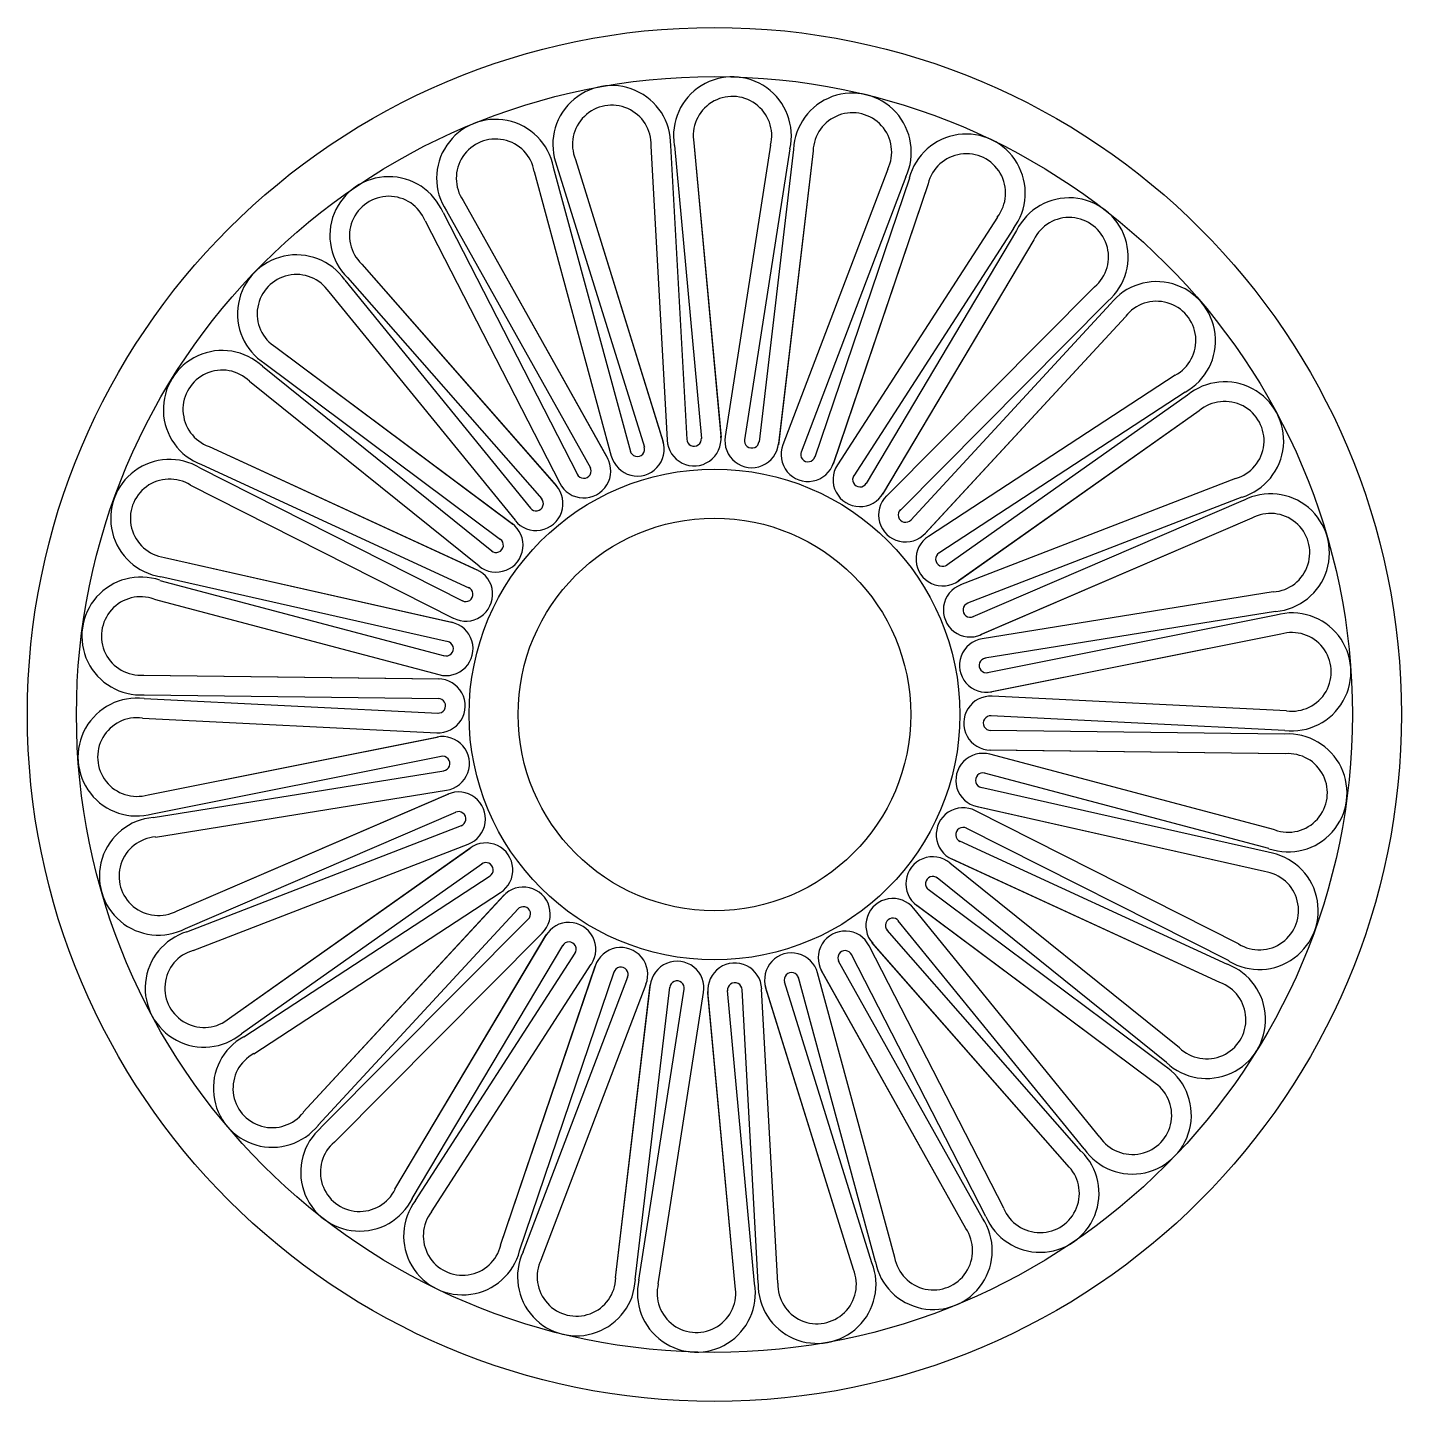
# Model space of a CAD drawing. Header units: millimetres. Extents: x 667 to 4200, y 451 to 2764.
# Drawn here: x 1950 to 2950, y 491 to 1491 of the extents above; entities that cross this region are included whole.
import ezdxf

# ---------------------------------------------------------------- set-up
doc = ezdxf.new("R2010")
doc.units = ezdxf.units.MM
doc.layers.add('cad-block.com', color=250, linetype='Continuous')

# ---------------------------------------------------------------- blocks, each defined once
blk = doc.blocks.new('deco5_cad-block.com')
at = {"color": 0}
for p, q in [((-46.2, 413.8), (-34.3, 199.6)), ((-31.9, 414), (-20.1, 200.1)), ((-29.1, 414.2), (-9.5, 200.8)), ((-29.1, 414.2), (-9.5, 200.8)), ((-15, 416.1), (4.7, 202.5)), ((-15, 416.1), (4.8, 201.6)), ((40.9, 414.3), (7.9, 202.4)), ((54.9, 411.6), (22, 199.9)), ((57.6, 411.2), (32.5, 198.4)), ((57.6, 411.2), (32.5, 198.4)), ((71.9, 410.1), (46.6, 196.2)), ((71.9, 410.1), (46.7, 197.1)), ((-101.1, 403.9), (-37.5, 199.1)), ((-101.1, 403.9), (-37.2, 198.2)), ((-131.2, 395.1), (-75.1, 188.1)), ((-117.3, 398.3), (-61.2, 191.5)), ((-114.6, 399.1), (-51, 194.5)), ((-114.6, 399.1), (-51, 194.5)), ((126.1, 396.8), (49.8, 196.3)), ((139.3, 391.2), (63.1, 190.9)), ((141.9, 390.3), (73, 187.3)), ((141.9, 390.3), (73, 187.3)), ((155.6, 386.2), (86.4, 182.2)), ((155.6, 386.2), (86.7, 183.1)), ((-182.9, 374), (-78.1, 186.9)), ((-182.9, 374), (-77.6, 186.1)), ((-197.5, 365.3), (-99.7, 174.6)), ((-195.1, 366.6), (-90.3, 179.6)), ((-195.1, 366.6), (-90.3, 179.6)), ((205.9, 361.9), (89.6, 181.7)), ((-210.5, 359.2), (-112.6, 168.4)), ((217.6, 353.7), (101.4, 173.6)), ((219.9, 352.2), (110.4, 168.1)), ((219.9, 352.2), (110.4, 168.1)), ((232.5, 345.4), (122.4, 160.3)), ((232.5, 345.4), (122.8, 161.1)), ((-256.7, 327.8), (-115.2, 166.6)), ((-256.7, 327.8), (-114.6, 165.9)), ((-269.1, 316.2), (-133.8, 150.1)), ((-267, 318), (-125.7, 156.9)), ((-267, 318), (-125.7, 156.9)), ((276.6, 311.2), (125.4, 159.1)), ((-280.6, 307.6), (-145.1, 141.3)), ((286.4, 300.7), (135.3, 148.8)), ((288.3, 298.8), (142.9, 141.4)), ((288.3, 298.8), (142.9, 141.4)), ((299.2, 289.5), (153, 131.3)), ((299.2, 289.5), (153.6, 132)), ((-319.2, 267.3), (-146.6, 138.5)), ((-319.2, 267.3), (-147.3, 139)), ((-329, 253.4), (-162.1, 119)), ((-327.3, 255.5), (-155.6, 127.4)), ((-327.3, 255.5), (-155.6, 127.4)), ((-338.4, 242.6), (-171.3, 108.1)), ((335.3, 246.9), (155.7, 129.6)), ((342.6, 234.6), (163.2, 117.4)), ((344.2, 232.3), (169.2, 108.6)), ((344.2, 232.3), (169.2, 108.6)), ((352.9, 221), (177, 96.6)), ((352.9, 221), (177.7, 97.2)), ((-367.8, 195.1), (-173, 105.3)), ((-367.8, 195.1), (-172.2, 105)), ((-373.3, 181.9), (-178.7, 92.2)), ((-373.3, 181.9), (-178.7, 92.2)), ((-374.5, 179.4), (-183.3, 82.7)), ((379.3, 171.8), (179.2, 94.3)), ((-381.4, 166.9), (-190.1, 70.1)), ((383.9, 158.2), (184.1, 80.9)), ((384.9, 155.7), (188.1, 71.1)), ((384.9, 155.7), (188.1, 71.1)), ((391.1, 142.8), (193.2, 57.7)), ((391.1, 142.8), (194.1, 58.1)), ((-400.3, 114.3), (-191.1, 67.1)), ((-400.3, 114.3), (-190.3, 66.9)), ((-403, 100.3), (-193.9, 53.1)), ((-403, 100.3), (-193.9, 53.1)), ((-403.6, 97.6), (-196.5, 42.7)), ((-407.8, 84), (-200.5, 29)), ((406.7, 89.2), (194.9, 55)), ((408.4, 75), (196.9, 40.9)), ((408.9, 72.3), (198.8, 30.4)), ((408.9, 72.3), (198.8, 30.4)), ((412.2, 58.4), (201, 16.3)), ((412.2, 58.4), (201.9, 16.5)), ((-415.4, 28.6), (-200.9, 25.9)), ((-415.4, 28.6), (-200, 25.9)), ((-415.1, 11.6), (-201.1, 1)), ((-415, 14.3), (-200.7, 11.6)), ((-415, 14.3), (-200.7, 11.6)), ((416.3, 2.7), (202.1, 13.3)), ((-416.3, -2.7), (-202.1, -13.3)), ((415.1, -11.6), (201.1, -1)), ((-412.2, -58.4), (-201, -16.3)), ((-412.2, -58.4), (-201.9, -16.5)), ((415, -14.3), (200.7, -11.6)), ((415, -14.3), (200.7, -11.6)), ((415.4, -28.6), (200, -25.9)), ((407.8, -84), (200.5, -29)), ((415.4, -28.6), (200.9, -25.9)), ((-408.9, -72.3), (-198.8, -30.4)), ((-408.9, -72.3), (-198.8, -30.4)), ((-408.4, -75), (-196.9, -40.9)), ((403.6, -97.6), (196.5, -42.7)), ((-406.7, -89.2), (-194.9, -55)), ((-391.1, -142.8), (-193.2, -57.7)), ((-391.1, -142.8), (-194.1, -58.1)), ((403, -100.3), (193.9, -53.1)), ((403, -100.3), (193.9, -53.1)), ((400.3, -114.3), (190.3, -66.9)), ((400.3, -114.3), (191.1, -67.1)), ((-384.9, -155.7), (-188.1, -71.1)), ((-384.9, -155.7), (-188.1, -71.1)), ((381.4, -166.9), (190.1, -70.1)), ((-383.9, -158.2), (-184.1, -80.9)), ((374.5, -179.4), (183.3, -82.7)), ((-379.3, -171.8), (-179.2, -94.3)), ((-352.9, -221), (-177, -96.6)), ((-352.9, -221), (-177.7, -97.2)), ((373.3, -181.9), (178.7, -92.2)), ((373.3, -181.9), (178.7, -92.2)), ((-344.2, -232.3), (-169.2, -108.6)), ((-344.2, -232.3), (-169.2, -108.6)), ((338.4, -242.6), (171.3, -108.1)), ((367.8, -195.1), (172.2, -105)), ((367.8, -195.1), (173, -105.3)), ((-342.6, -234.6), (-163.2, -117.4)), ((329, -253.4), (162.1, -119)), ((-335.3, -246.9), (-155.7, -129.6)), ((327.3, -255.5), (155.6, -127.4)), ((327.3, -255.5), (155.6, -127.4)), ((-299.2, -289.5), (-153, -131.3)), ((-299.2, -289.5), (-153.6, -132)), ((319.2, -267.3), (146.6, -138.5)), ((319.2, -267.3), (147.3, -139)), ((-288.3, -298.8), (-142.9, -141.4)), ((-288.3, -298.8), (-142.9, -141.4)), ((-286.4, -300.7), (-135.3, -148.8)), ((280.6, -307.6), (145.1, -141.3)), ((-276.6, -311.2), (-125.4, -159.1)), ((267, -318), (125.7, -156.9)), ((267, -318), (125.7, -156.9)), ((269.1, -316.2), (133.8, -150.1)), ((-232.5, -345.4), (-122.4, -160.3)), ((-232.5, -345.4), (-122.8, -161.1)), ((-219.9, -352.2), (-110.4, -168.1)), ((-219.9, -352.2), (-110.4, -168.1)), ((210.5, -359.2), (112.6, -168.4)), ((256.7, -327.8), (114.6, -165.9)), ((256.7, -327.8), (115.2, -166.6)), ((-217.6, -353.7), (-101.4, -173.6)), ((195.1, -366.6), (90.3, -179.6)), ((195.1, -366.6), (90.3, -179.6)), ((197.5, -365.3), (99.7, -174.6)), ((-205.9, -361.9), (-89.6, -181.7)), ((-155.6, -386.2), (-86.4, -182.2)), ((-155.6, -386.2), (-86.7, -183.1)), ((-141.9, -390.3), (-73, -187.3)), ((-141.9, -390.3), (-73, -187.3)), ((131.2, -395.1), (75.1, -188.1)), ((182.9, -374), (77.6, -186.1)), ((182.9, -374), (78.1, -186.9)), ((-139.3, -391.2), (-63.1, -190.9)), ((-126.1, -396.8), (-49.8, -196.3)), ((-71.9, -410.1), (-46.6, -196.2)), ((-71.9, -410.1), (-46.7, -197.1)), ((-57.6, -411.2), (-32.5, -198.4)), ((-57.6, -411.2), (-32.5, -198.4)), ((-54.9, -411.6), (-22, -199.9)), ((46.2, -413.8), (34.3, -199.6)), ((101.1, -403.9), (37.2, -198.2)), ((101.1, -403.9), (37.5, -199.1)), ((114.6, -399.1), (51, -194.5)), ((114.6, -399.1), (51, -194.5)), ((117.3, -398.3), (61.2, -191.5)), ((-40.9, -414.3), (-7.9, -202.4)), ((15, -416.1), (-4.8, -201.6)), ((15, -416.1), (-4.7, -202.5)), ((29.1, -414.2), (9.5, -200.8)), ((29.1, -414.2), (9.5, -200.8)), ((31.9, -414), (20.1, -200.1))]:
    blk.add_line(p, q, dxfattribs=at)
for radius in [500, 464.3, 178.6, 142.9]:
    blk.add_circle((0, 0), radius, dxfattribs=at)
for centre, radius, start, end in [((13.1, 421.2), 42.9, 347.022, 189.4031), ((-74.7, 414.8), 42.9, 359.022, 201.4031), ((100.4, 409.3), 42.9, 335.022, 177.4031), ((-74.7, 414.8), 28.6, 358.05, 202.3751), ((13.1, 421.2), 28.6, 346.05, 190.3751), ((-159.3, 390.2), 42.9, 11.022, 213.4031), ((100.4, 409.3), 28.6, 334.05, 178.3751), ((183.3, 379.5), 42.9, 323.022, 165.4031), ((-159.3, 390.2), 28.6, 10.05, 214.3751), ((183.3, 379.5), 28.6, 322.05, 166.3751), ((-237, 348.5), 42.9, 23.022, 225.4031), ((-237, 348.5), 28.6, 22.05, 226.3751), ((258.2, 333.1), 42.9, 311.022, 153.4031), ((258.2, 333.1), 28.6, 310.05, 154.3751), ((-304.2, 291.6), 42.9, 35.022, 237.4031), ((-304.2, 291.6), 28.6, 34.05, 238.3751), ((321.8, 272.1), 42.9, 299.022, 141.4031), ((321.8, 272.1), 28.6, 298.05, 142.3751), ((-358.2, 222), 42.9, 47.022, 249.4031), ((-358.2, 222), 28.6, 46.05, 250.3751), ((371.4, 199.2), 42.9, 287.022, 129.4031), ((371.4, 199.2), 28.6, 286.05, 130.3751), ((-14.8, 200.5), 19.6, 182.6391, 5.786), ((-14.8, 200.5), 5.31, 181.3513, 7.0737), ((27.2, 199.2), 19.6, 170.6391, 353.786), ((27.2, 199.2), 5.31, 169.3513, 355.0737), ((-56.1, 193.1), 19.6, 194.6391, 17.786), ((-56.1, 193.1), 5.31, 193.3513, 19.0737), ((68.1, 189.2), 19.6, 158.6391, 341.786), ((68.1, 189.2), 5.31, 157.3513, 343.0737), ((-396.5, 142.7), 42.9, 59.022, 261.4031), ((-95.1, 177.2), 19.6, 206.6391, 29.786), ((105.9, 170.9), 19.6, 146.6391, 329.786), ((-396.5, 142.7), 28.6, 58.05, 262.3751), ((-95.1, 177.2), 5.31, 205.3513, 31.0737), ((105.9, 170.9), 5.31, 145.3513, 331.0737), ((-129.8, 153.5), 19.6, 218.6391, 41.786), ((404.7, 117.7), 42.9, 275.022, 117.4031), ((-129.8, 153.5), 5.31, 217.3513, 43.0737), ((139.1, 145.2), 19.6, 134.6391, 317.786), ((139.1, 145.2), 5.31, 133.3513, 319.0737), ((404.7, 117.7), 28.6, 274.05, 118.3751), ((-158.9, 123.2), 19.6, 230.6391, 53.786), ((-158.9, 123.2), 5.31, 229.3513, 55.0737), ((166.3, 113.1), 19.6, 122.6391, 305.786), ((166.3, 113.1), 5.31, 121.3513, 307.0737), ((-181, 87.5), 19.6, 242.6391, 65.786), ((-417.5, 57.1), 42.9, 71.022, 273.4031), ((-181, 87.5), 5.31, 241.3513, 67.0737), ((186.2, 76), 19.6, 110.6391, 293.786), ((-417.5, 57.1), 28.6, 70.05, 274.3751), ((186.2, 76), 5.31, 109.3513, 295.0737), ((420.3, 31), 42.9, 263.022, 105.4031), ((-195.3, 47.9), 19.6, 254.6391, 77.786), ((-195.3, 47.9), 5.31, 253.3513, 79.0737), ((197.9, 35.7), 19.6, 98.6391, 281.786), ((420.3, 31), 28.6, 262.05, 106.3751), ((197.9, 35.7), 5.31, 97.3513, 283.0737), ((-201, 6.3), 19.6, 266.6391, 89.786), ((-420.3, -31), 42.9, 83.022, 285.4031), ((-201, 6.3), 5.31, 265.3513, 91.0737), ((201, -6.3), 19.6, 86.6391, 269.786), ((-420.3, -31), 28.6, 82.05, 286.3751), ((201, -6.3), 5.31, 85.3513, 271.0737), ((-197.9, -35.7), 19.6, 278.6391, 101.786), ((417.5, -57.1), 42.9, 251.022, 93.4031), ((195.3, -47.9), 19.6, 74.6391, 257.786), ((417.5, -57.1), 28.6, 250.05, 94.3751), ((-197.9, -35.7), 5.31, 277.3513, 103.0737), ((195.3, -47.9), 5.31, 73.3513, 259.0737), ((-186.2, -76), 19.6, 290.6391, 113.786), ((181, -87.5), 19.6, 62.6391, 245.786), ((-404.7, -117.7), 42.9, 95.022, 297.4031), ((-186.2, -76), 5.31, 289.3513, 115.0737), ((-404.7, -117.7), 28.6, 94.05, 298.3751), ((181, -87.5), 5.31, 61.3513, 247.0737), ((-166.3, -113.1), 19.6, 302.6391, 125.786), ((-166.3, -113.1), 5.31, 301.3513, 127.0737), ((158.9, -123.2), 19.6, 50.6391, 233.786), ((396.5, -142.7), 42.9, 239.022, 81.4031), ((158.9, -123.2), 5.31, 49.3513, 235.0737), ((396.5, -142.7), 28.6, 238.05, 82.3751), ((-139.1, -145.2), 19.6, 314.6391, 137.786), ((-139.1, -145.2), 5.31, 313.3513, 139.0737), ((129.8, -153.5), 19.6, 38.6391, 221.786), ((129.8, -153.5), 5.31, 37.3513, 223.0737), ((-371.4, -199.2), 42.9, 107.022, 309.4031), ((-105.9, -170.9), 19.6, 326.6391, 149.786), ((95.1, -177.2), 19.6, 26.6391, 209.786), ((-105.9, -170.9), 5.31, 325.3513, 151.0737), ((-68.1, -189.2), 19.6, 338.6391, 161.786), ((-371.4, -199.2), 28.6, 106.05, 310.3751), ((-27.2, -199.2), 19.6, 350.6391, 173.786), ((56.1, -193.1), 19.6, 14.6391, 197.786), ((95.1, -177.2), 5.31, 25.3513, 211.0737), ((-68.1, -189.2), 5.31, 337.3513, 163.0737), ((14.8, -200.5), 19.6, 2.6391, 185.786), ((56.1, -193.1), 5.31, 13.3513, 199.0737), ((358.2, -222), 42.9, 227.022, 69.4031), ((-27.2, -199.2), 5.31, 349.3513, 175.0737), ((14.8, -200.5), 5.31, 1.3513, 187.0737), ((358.2, -222), 28.6, 226.05, 70.3751), ((-321.8, -272.1), 42.9, 119.022, 321.4031), ((-321.8, -272.1), 28.6, 118.05, 322.3751), ((304.2, -291.6), 42.9, 215.022, 57.4031), ((304.2, -291.6), 28.6, 214.05, 58.3751), ((-258.2, -333.1), 42.9, 131.022, 333.4031), ((-258.2, -333.1), 28.6, 130.05, 334.3751), ((237, -348.5), 42.9, 203.022, 45.4031), ((237, -348.5), 28.6, 202.05, 46.3751), ((-183.3, -379.5), 42.9, 143.022, 345.4031), ((-183.3, -379.5), 28.6, 142.05, 346.3751), ((159.3, -390.2), 42.9, 191.022, 33.4031), ((159.3, -390.2), 28.6, 190.05, 34.3751), ((-100.4, -409.3), 42.9, 155.022, 357.4031), ((-100.4, -409.3), 28.6, 154.05, 358.3751), ((74.7, -414.8), 42.9, 179.022, 21.4031), ((74.7, -414.8), 28.6, 178.05, 22.3751), ((-13.1, -421.2), 42.9, 167.022, 9.4031), ((-13.1, -421.2), 28.6, 166.05, 10.3751)]:
    blk.add_arc(centre, radius, start, end, dxfattribs=at)

msp = doc.modelspace()

# ---------------------------------------------------------------- block references
at = {"layer": 'cad-block.com'}
msp.add_blockref('deco5_cad-block.com', (2450.2, 991.2), dxfattribs=at)

doc.saveas('drawing.dxf')
